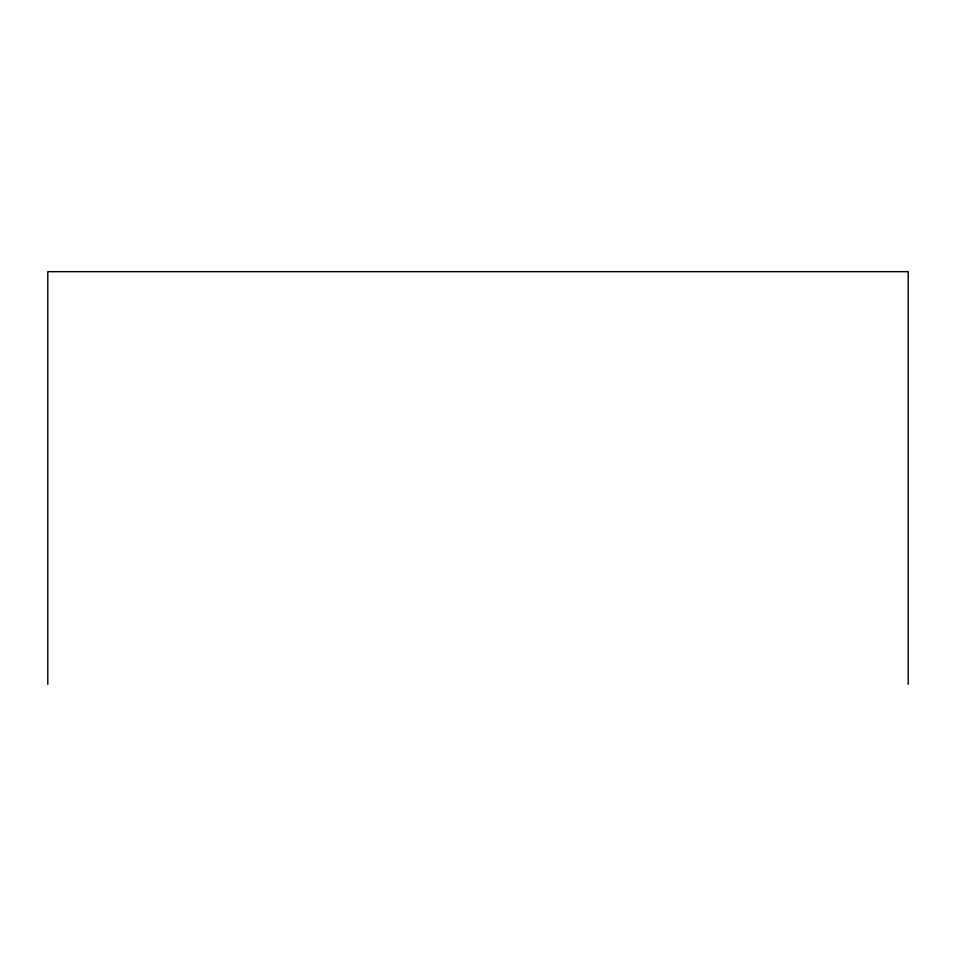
<?xml version="1.0" encoding="UTF-8"?>
<svg xmlns="http://www.w3.org/2000/svg" width="956" height="956" viewBox="0 0 956 956"><rect width="100%" height="100%" fill="white"/><g stroke="black" fill="none" stroke-linecap="round" stroke-linejoin="round"><path stroke-width="1.43" d="M908.2 684.341L908.2 271.659L47.8 271.659L47.8 684.341"/></g></svg>
